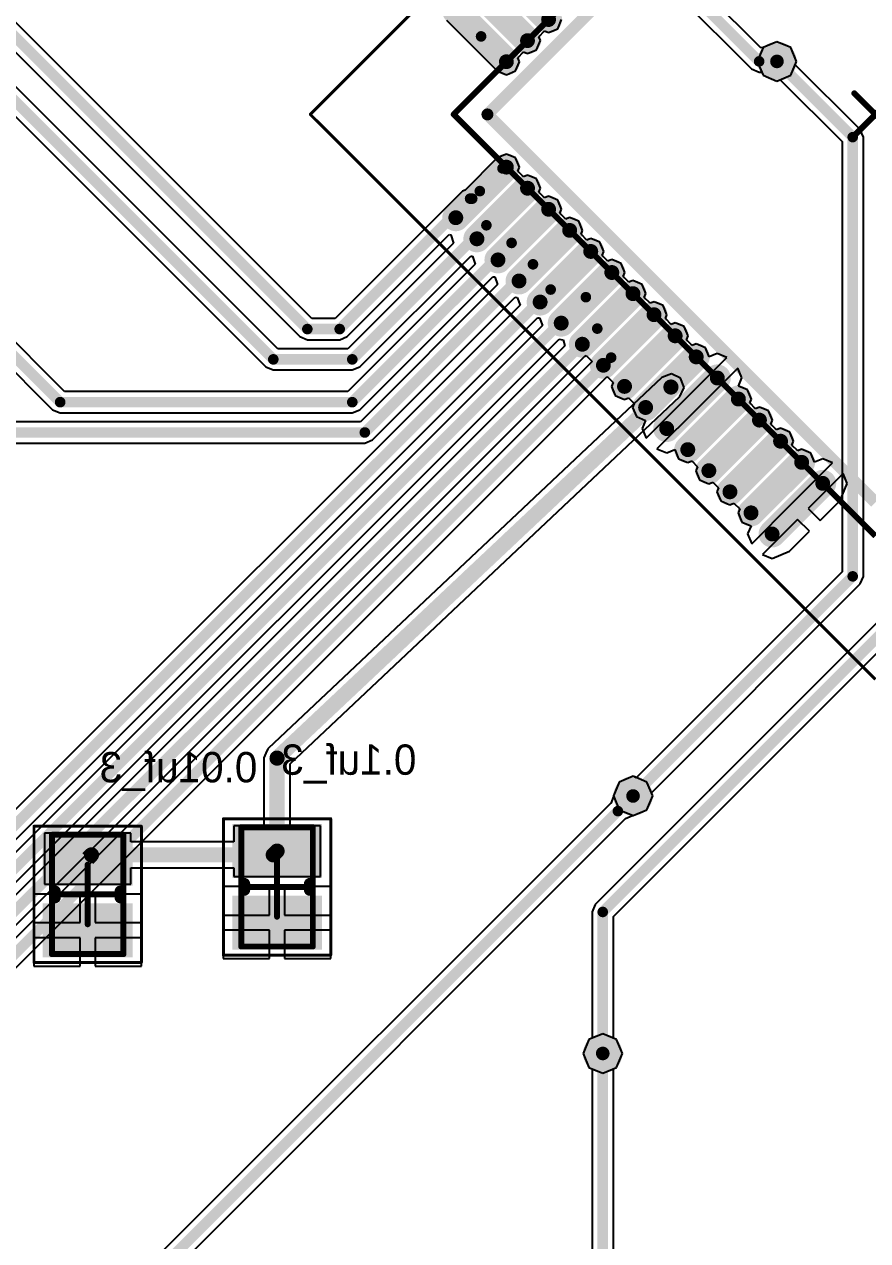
# Model space of a CAD drawing. Header units: millimetres. Extents: x 67 to 176, y 11 to 117.
# Drawn here: x 110.83 to 124.96, y 47.15 to 67.55 of the extents above; entities that cross this region are included whole.
import ezdxf

# ---------------------------------------------------------------- set-up
doc = ezdxf.new("R2010")
doc.units = ezdxf.units.MM
for name, color, linetype in [('BottomLayer', 5, 'Continuous'), ('BottomOverlay', 54, 'Continuous'), ('BottomPaste', 16, 'Continuous'), ('BottomSolder', 6, 'Continuous'), ('Mechanical13', 56, 'Continuous'), ('Mechanical15', 56, 'Continuous'), ('MultiLayer', 9, 'Continuous'), ('TopLayer', 1, 'Continuous'), ('TopOverlay', 2, 'Continuous'), ('TopPaste', 8, 'Continuous'), ('TopSolder', 216, 'Continuous'), ('ViaHoleLayer', 16, 'Continuous')]:
    doc.layers.add(name, color=color, linetype=linetype)

# ---------------------------------------------------------------- blocks, each defined once
blk = doc.blocks.new('C___2P__SM127P600_8N_B_5')
at = {"layer": 'BottomLayer'}
for points in [[(-0.95, 0.65), (-0.95, -0.65), (-0.25, 0.65), (-0.25, -0.65)], [(0.25, 0.65), (0.25, -0.65), (0.95, 0.65), (0.95, -0.65)]]:
    blk.add_solid(points, dxfattribs=at)
at = {"layer": 'BottomOverlay', "const_width": 0.2}
for points in [[(-0.05, 0.55), (0.05, 0.55)], [(-0.05, -0.55), (0.05, -0.55)]]:
    blk.add_lwpolyline(points, dxfattribs=at)
at = {"layer": 'BottomOverlay', "const_width": 0.1}
for points in [[(-0.1, 0.55, 1), (0, 0.55, 1)], [(0, 0.55, 1), (0.1, 0.55, 1)], [(-0.1, -0.55, 1), (0, -0.55, 1)], [(0, -0.55, 1), (0.1, -0.55, 1)]]:
    blk.add_lwpolyline(points, format="xyb", close=True, dxfattribs=at)
at = {"layer": 'BottomPaste'}
for points in [[(-0.95, 0.65), (-0.95, -0.65), (-0.25, 0.65), (-0.25, -0.65)], [(0.25, 0.65), (0.25, -0.65), (0.95, 0.65), (0.95, -0.65)]]:
    blk.add_solid(points, dxfattribs=at)
at = {"layer": 'BottomSolder'}
for points in [[(-1.052, 0.752), (-1.052, -0.752), (-0.148, 0.752), (-0.148, -0.752)], [(0.148, 0.752), (0.148, -0.752), (1.052, 0.752), (1.052, -0.752)]]:
    blk.add_solid(points, dxfattribs=at)
at = {"layer": 'Mechanical13', "const_width": 0.1}
for points in [[(-1, 0.6), (1, 0.6)], [(-1, 0.6), (-1, -0.6)], [(1, 0.6), (1, -0.6)], [(-1, -0.6), (1, -0.6)]]:
    blk.add_lwpolyline(points, dxfattribs=at)
at = {"layer": 'Mechanical13', "const_width": 0.05}
for points in [[(-1.025, 0.6, 1), (-0.975, 0.6, 1)], [(-1.025, 0.6, 1), (-0.975, 0.6, 1)], [(0.975, 0.6, 1), (1.025, 0.6, 1)], [(0.975, 0.6, 1), (1.025, 0.6, 1)], [(-1.025, -0.6, 1), (-0.975, -0.6, 1)], [(-1.025, -0.6, 1), (-0.975, -0.6, 1)], [(0.975, -0.6, 1), (1.025, -0.6, 1)], [(0.975, -0.6, 1), (1.025, -0.6, 1)]]:
    blk.add_lwpolyline(points, format="xyb", close=True, dxfattribs=at)
at = {"layer": 'Mechanical15'}
for points, const_width in [([(-1.143, 0.9), (1.143, 0.9)], 0.05), ([(-1.143, 0.9), (-1.143, -0.9)], 0.05), ([(1.143, 0.9), (1.143, -0.9)], 0.05), ([(0, 0.5), (0, -0.5)], 0.1), ([(-0.5, 0), (0.5, 0)], 0.1), ([(-1.143, -0.9), (1.143, -0.9)], 0.05)]:
    blk.add_lwpolyline(points, dxfattribs=dict(at, const_width=const_width))
for points, const_width in [([(-1.155, 0.9, 1), (-1.131, 0.9, 1)], 0.025), ([(-1.155, 0.9, 1), (-1.131, 0.9, 1)], 0.025), ([(1.131, 0.9, 1), (1.155, 0.9, 1)], 0.025), ([(1.131, 0.9, 1), (1.155, 0.9, 1)], 0.025), ([(-0.025, 0.5, 1), (0.025, 0.5, 1)], 0.05), ([(-0.525, 0, 1), (-0.475, 0, 1)], 0.05), ([(0.475, 0, 1), (0.525, 0, 1)], 0.05), ([(-0.025, -0.5, 1), (0.025, -0.5, 1)], 0.05), ([(-1.155, -0.9, 1), (-1.131, -0.9, 1)], 0.025), ([(-1.155, -0.9, 1), (-1.131, -0.9, 1)], 0.025), ([(1.131, -0.9, 1), (1.155, -0.9, 1)], 0.025), ([(1.131, -0.9, 1), (1.155, -0.9, 1)], 0.025)]:
    blk.add_lwpolyline(points, format="xyb", close=True, dxfattribs=dict(at, const_width=const_width))
blk = doc.blocks.new('C___2P__SM127P600_8N_B_6')
at = {"layer": 'BottomLayer'}
for points in [[(-0.95, 0.65), (-0.95, -0.65), (-0.25, 0.65), (-0.25, -0.65)], [(0.25, 0.65), (0.25, -0.65), (0.95, 0.65), (0.95, -0.65)]]:
    blk.add_solid(points, dxfattribs=at)
at = {"layer": 'BottomOverlay', "const_width": 0.2}
for points in [[(-0.05, 0.55), (0.05, 0.55)], [(-0.05, -0.55), (0.05, -0.55)]]:
    blk.add_lwpolyline(points, dxfattribs=at)
at = {"layer": 'BottomOverlay', "const_width": 0.1}
for points in [[(-0.1, 0.55, 1), (0, 0.55, 1)], [(0, 0.55, 1), (0.1, 0.55, 1)], [(-0.1, -0.55, 1), (0, -0.55, 1)], [(0, -0.55, 1), (0.1, -0.55, 1)]]:
    blk.add_lwpolyline(points, format="xyb", close=True, dxfattribs=at)
at = {"layer": 'BottomPaste'}
for points in [[(-0.95, 0.65), (-0.95, -0.65), (-0.25, 0.65), (-0.25, -0.65)], [(0.25, 0.65), (0.25, -0.65), (0.95, 0.65), (0.95, -0.65)]]:
    blk.add_solid(points, dxfattribs=at)
at = {"layer": 'BottomSolder'}
for points in [[(-1.052, 0.752), (-1.052, -0.752), (-0.148, 0.752), (-0.148, -0.752)], [(0.148, 0.752), (0.148, -0.752), (1.052, 0.752), (1.052, -0.752)]]:
    blk.add_solid(points, dxfattribs=at)
at = {"layer": 'Mechanical13', "const_width": 0.1}
for points in [[(-1, 0.6), (1, 0.6)], [(-1, 0.6), (-1, -0.6)], [(1, 0.6), (1, -0.6)], [(-1, -0.6), (1, -0.6)]]:
    blk.add_lwpolyline(points, dxfattribs=at)
at = {"layer": 'Mechanical13', "const_width": 0.05}
for points in [[(-1.025, 0.6, 1), (-0.975, 0.6, 1)], [(-1.025, 0.6, 1), (-0.975, 0.6, 1)], [(0.975, 0.6, 1), (1.025, 0.6, 1)], [(0.975, 0.6, 1), (1.025, 0.6, 1)], [(-1.025, -0.6, 1), (-0.975, -0.6, 1)], [(-1.025, -0.6, 1), (-0.975, -0.6, 1)], [(0.975, -0.6, 1), (1.025, -0.6, 1)], [(0.975, -0.6, 1), (1.025, -0.6, 1)]]:
    blk.add_lwpolyline(points, format="xyb", close=True, dxfattribs=at)
at = {"layer": 'Mechanical15'}
for points, const_width in [([(-1.143, 0.9), (1.143, 0.9)], 0.05), ([(-1.143, 0.9), (-1.143, -0.9)], 0.05), ([(1.143, 0.9), (1.143, -0.9)], 0.05), ([(0, 0.5), (0, -0.5)], 0.1), ([(-0.5, 0), (0.5, 0)], 0.1), ([(-1.143, -0.9), (1.143, -0.9)], 0.05)]:
    blk.add_lwpolyline(points, dxfattribs=dict(at, const_width=const_width))
for points, const_width in [([(-1.155, 0.9, 1), (-1.131, 0.9, 1)], 0.025), ([(-1.155, 0.9, 1), (-1.131, 0.9, 1)], 0.025), ([(1.131, 0.9, 1), (1.155, 0.9, 1)], 0.025), ([(1.131, 0.9, 1), (1.155, 0.9, 1)], 0.025), ([(-0.025, 0.5, 1), (0.025, 0.5, 1)], 0.05), ([(-0.525, 0, 1), (-0.475, 0, 1)], 0.05), ([(0.475, 0, 1), (0.525, 0, 1)], 0.05), ([(-0.025, -0.5, 1), (0.025, -0.5, 1)], 0.05), ([(-1.155, -0.9, 1), (-1.131, -0.9, 1)], 0.025), ([(-1.155, -0.9, 1), (-1.131, -0.9, 1)], 0.025), ([(1.131, -0.9, 1), (1.155, -0.9, 1)], 0.025), ([(1.131, -0.9, 1), (1.155, -0.9, 1)], 0.025)]:
    blk.add_lwpolyline(points, format="xyb", close=True, dxfattribs=dict(at, const_width=const_width))
blk = doc.blocks.new('TM4CF_____89')
at = {"layer": 'Mechanical13', "const_width": 0.1}
for points in [[(-5, -5), (-5, 5)], [(-5, -5), (5, -5)]]:
    blk.add_lwpolyline(points, dxfattribs=at)
at = {"layer": 'Mechanical13', "const_width": 0.05}
blk.add_lwpolyline([(-5.025, -5, 1), (-4.975, -5, 1)], format="xyb", close=True, dxfattribs=at)
blk.add_lwpolyline([(-5.025, -5, 1), (-4.975, -5, 1)], format="xyb", close=True, dxfattribs=at)
at = {"layer": 'Mechanical15'}
for points, const_width in [([(-6.7, -6.7), (-6.7, 6.7)], 0.05), ([(0, -0.5), (0, 0.5)], 0.1), ([(-0.5, 0), (0.5, 0)], 0.1), ([(-6.7, -6.7), (6.7, -6.7)], 0.05)]:
    blk.add_lwpolyline(points, dxfattribs=dict(at, const_width=const_width))
for points, const_width in [([(-0.525, 0, 1), (-0.475, 0, 1)], 0.05), ([(-0.025, -0.5, 1), (0.025, -0.5, 1)], 0.05), ([(-6.712, -6.7, 1), (-6.687, -6.7, 1)], 0.025), ([(-6.712, -6.7, 1), (-6.687, -6.7, 1)], 0.025)]:
    blk.add_lwpolyline(points, format="xyb", close=True, dxfattribs=dict(at, const_width=const_width))
at = {"layer": 'TopLayer', "const_width": 0.25}
for points in [[(-6.2, -2.75), (-5, -2.75)], [(-6.2, -3.25), (-5, -3.25)], [(-6.2, -3.75), (-5, -3.75)], [(-3.75, -5), (-3.75, -6.2)], [(-3.25, -5), (-3.25, -6.2)], [(-2.75, -5), (-2.75, -6.2)], [(-2.25, -5), (-2.25, -6.2)], [(-1.75, -5), (-1.75, -6.2)], [(-1.25, -5), (-1.25, -6.2)], [(-0.75, -5), (-0.75, -6.2)], [(-0.25, -5), (-0.25, -6.2)], [(0.25, -5), (0.25, -6.2)], [(0.75, -5), (0.75, -6.2)], [(1.25, -5), (1.25, -6.2)], [(1.75, -5), (1.75, -6.2)], [(2.25, -5), (2.25, -6.2)], [(2.75, -5), (2.75, -6.2)], [(3.25, -5), (3.25, -6.2)], [(3.75, -5), (3.75, -6.2)]]:
    blk.add_lwpolyline(points, dxfattribs=at)
at = {"layer": 'TopLayer', "const_width": 0.125}
for points in [[(-5.062, -2.75, 1), (-4.938, -2.75, 1)], [(-5.062, -3.25, 1), (-4.938, -3.25, 1)], [(-5.062, -3.75, 1), (-4.938, -3.75, 1)], [(-3.812, -5, 1), (-3.688, -5, 1)], [(-3.312, -5, 1), (-3.187, -5, 1)], [(-2.812, -5, 1), (-2.688, -5, 1)], [(-2.312, -5, 1), (-2.188, -5, 1)], [(-1.813, -5, 1), (-1.688, -5, 1)], [(-1.313, -5, 1), (-1.188, -5, 1)], [(-0.812, -5, 1), (-0.687, -5, 1)], [(-0.312, -5, 1), (-0.188, -5, 1)], [(0.188, -5, 1), (0.313, -5, 1)], [(0.688, -5, 1), (0.813, -5, 1)], [(1.188, -5, 1), (1.313, -5, 1)], [(1.688, -5, 1), (1.813, -5, 1)], [(2.188, -5, 1), (2.312, -5, 1)], [(2.688, -5, 1), (2.813, -5, 1)], [(3.188, -5, 1), (3.313, -5, 1)], [(3.688, -5, 1), (3.812, -5, 1)], [(-3.812, -6.2, 1), (-3.688, -6.2, 1)], [(-3.312, -6.2, 1), (-3.187, -6.2, 1)], [(-2.812, -6.2, 1), (-2.688, -6.2, 1)], [(-2.312, -6.2, 1), (-2.188, -6.2, 1)], [(-1.813, -6.2, 1), (-1.688, -6.2, 1)], [(-1.313, -6.2, 1), (-1.188, -6.2, 1)], [(-0.812, -6.2, 1), (-0.687, -6.2, 1)], [(-0.312, -6.2, 1), (-0.188, -6.2, 1)], [(0.188, -6.2, 1), (0.313, -6.2, 1)], [(0.688, -6.2, 1), (0.813, -6.2, 1)], [(1.188, -6.2, 1), (1.313, -6.2, 1)], [(1.688, -6.2, 1), (1.813, -6.2, 1)], [(2.188, -6.2, 1), (2.312, -6.2, 1)], [(2.688, -6.2, 1), (2.813, -6.2, 1)], [(3.188, -6.2, 1), (3.313, -6.2, 1)], [(3.688, -6.2, 1), (3.812, -6.2, 1)]]:
    blk.add_lwpolyline(points, format="xyb", close=True, dxfattribs=at)
at = {"layer": 'TopOverlay', "const_width": 0.2}
for points in [[(-4.6, -4.6), (-4.6, 4.6)], [(-4.6, -4.6), (4.6, -4.6)]]:
    blk.add_lwpolyline(points, dxfattribs=at)
at = {"layer": 'TopOverlay', "const_width": 0.1}
blk.add_lwpolyline([(-4.65, -4.6, 1), (-4.55, -4.6, 1)], format="xyb", close=True, dxfattribs=at)
blk.add_lwpolyline([(-4.65, -4.6, 1), (-4.55, -4.6, 1)], format="xyb", close=True, dxfattribs=at)
at = {"layer": 'TopPaste', "const_width": 0.25}
for points in [[(-6.2, -2.75), (-5, -2.75)], [(-6.2, -3.25), (-5, -3.25)], [(-6.2, -3.75), (-5, -3.75)], [(-3.75, -5), (-3.75, -6.2)], [(-3.25, -5), (-3.25, -6.2)], [(-2.75, -5), (-2.75, -6.2)], [(-2.25, -5), (-2.25, -6.2)], [(-1.75, -5), (-1.75, -6.2)], [(-1.25, -5), (-1.25, -6.2)], [(-0.75, -5), (-0.75, -6.2)], [(-0.25, -5), (-0.25, -6.2)], [(0.25, -5), (0.25, -6.2)], [(0.75, -5), (0.75, -6.2)], [(1.25, -5), (1.25, -6.2)], [(1.75, -5), (1.75, -6.2)], [(2.25, -5), (2.25, -6.2)], [(2.75, -5), (2.75, -6.2)], [(3.25, -5), (3.25, -6.2)], [(3.75, -5), (3.75, -6.2)]]:
    blk.add_lwpolyline(points, dxfattribs=at)
at = {"layer": 'TopPaste', "const_width": 0.125}
for points in [[(-5.062, -2.75, 1), (-4.938, -2.75, 1)], [(-5.062, -3.25, 1), (-4.938, -3.25, 1)], [(-5.062, -3.75, 1), (-4.938, -3.75, 1)], [(-3.812, -5, 1), (-3.688, -5, 1)], [(-3.312, -5, 1), (-3.187, -5, 1)], [(-2.812, -5, 1), (-2.688, -5, 1)], [(-2.312, -5, 1), (-2.188, -5, 1)], [(-1.813, -5, 1), (-1.688, -5, 1)], [(-1.313, -5, 1), (-1.188, -5, 1)], [(-0.812, -5, 1), (-0.687, -5, 1)], [(-0.312, -5, 1), (-0.188, -5, 1)], [(0.188, -5, 1), (0.313, -5, 1)], [(0.688, -5, 1), (0.813, -5, 1)], [(1.188, -5, 1), (1.313, -5, 1)], [(1.688, -5, 1), (1.813, -5, 1)], [(2.188, -5, 1), (2.312, -5, 1)], [(2.688, -5, 1), (2.813, -5, 1)], [(3.188, -5, 1), (3.313, -5, 1)], [(3.688, -5, 1), (3.812, -5, 1)], [(-3.812, -6.2, 1), (-3.688, -6.2, 1)], [(-3.312, -6.2, 1), (-3.187, -6.2, 1)], [(-2.812, -6.2, 1), (-2.688, -6.2, 1)], [(-2.312, -6.2, 1), (-2.188, -6.2, 1)], [(-1.813, -6.2, 1), (-1.688, -6.2, 1)], [(-1.313, -6.2, 1), (-1.188, -6.2, 1)], [(-0.812, -6.2, 1), (-0.687, -6.2, 1)], [(-0.312, -6.2, 1), (-0.188, -6.2, 1)], [(0.188, -6.2, 1), (0.313, -6.2, 1)], [(0.688, -6.2, 1), (0.813, -6.2, 1)], [(1.188, -6.2, 1), (1.313, -6.2, 1)], [(1.688, -6.2, 1), (1.813, -6.2, 1)], [(2.188, -6.2, 1), (2.312, -6.2, 1)], [(2.688, -6.2, 1), (2.813, -6.2, 1)], [(3.188, -6.2, 1), (3.313, -6.2, 1)], [(3.688, -6.2, 1), (3.812, -6.2, 1)]]:
    blk.add_lwpolyline(points, format="xyb", close=True, dxfattribs=at)
at = {"layer": 'TopSolder', "const_width": 0.453}
for points in [[(-6.2, -2.75), (-5, -2.75)], [(-6.2, -3.25), (-5, -3.25)], [(-6.2, -3.75), (-5, -3.75)], [(-3.75, -5), (-3.75, -6.2)], [(-3.25, -5), (-3.25, -6.2)], [(-2.75, -5), (-2.75, -6.2)], [(-2.25, -5), (-2.25, -6.2)], [(-1.75, -5), (-1.75, -6.2)], [(-1.25, -5), (-1.25, -6.2)], [(-0.75, -5), (-0.75, -6.2)], [(-0.25, -5), (-0.25, -6.2)], [(0.25, -5), (0.25, -6.2)], [(0.75, -5), (0.75, -6.2)], [(1.25, -5), (1.25, -6.2)], [(1.75, -5), (1.75, -6.2)], [(2.25, -5), (2.25, -6.2)], [(2.75, -5), (2.75, -6.2)], [(3.25, -5), (3.25, -6.2)], [(3.75, -5), (3.75, -6.2)]]:
    blk.add_lwpolyline(points, dxfattribs=at)
at = {"layer": 'TopSolder', "const_width": 0.227}
for points in [[(-5.113, -2.75, 1), (-4.887, -2.75, 1)], [(-5.113, -3.25, 1), (-4.887, -3.25, 1)], [(-6.313, -3.75, 1), (-6.087, -3.75, 1)], [(-5.113, -3.75, 1), (-4.887, -3.75, 1)], [(-3.863, -5, 1), (-3.637, -5, 1)], [(-3.363, -5, 1), (-3.137, -5, 1)], [(-2.863, -5, 1), (-2.637, -5, 1)], [(-2.363, -5, 1), (-2.137, -5, 1)], [(-1.863, -5, 1), (-1.637, -5, 1)], [(-1.363, -5, 1), (-1.137, -5, 1)], [(-0.863, -5, 1), (-0.637, -5, 1)], [(-0.363, -5, 1), (-0.137, -5, 1)], [(0.137, -5, 1), (0.363, -5, 1)], [(0.637, -5, 1), (0.863, -5, 1)], [(1.137, -5, 1), (1.363, -5, 1)], [(1.637, -5, 1), (1.863, -5, 1)], [(2.137, -5, 1), (2.363, -5, 1)], [(2.637, -5, 1), (2.863, -5, 1)], [(3.137, -5, 1), (3.363, -5, 1)], [(3.637, -5, 1), (3.863, -5, 1)], [(-3.863, -6.2, 1), (-3.637, -6.2, 1)], [(-3.363, -6.2, 1), (-3.137, -6.2, 1)], [(-2.863, -6.2, 1), (-2.637, -6.2, 1)], [(-2.363, -6.2, 1), (-2.137, -6.2, 1)], [(-1.863, -6.2, 1), (-1.637, -6.2, 1)], [(-1.363, -6.2, 1), (-1.137, -6.2, 1)], [(-0.863, -6.2, 1), (-0.637, -6.2, 1)], [(-0.363, -6.2, 1), (-0.137, -6.2, 1)], [(0.137, -6.2, 1), (0.363, -6.2, 1)], [(0.637, -6.2, 1), (0.863, -6.2, 1)], [(1.137, -6.2, 1), (1.363, -6.2, 1)], [(1.637, -6.2, 1), (1.863, -6.2, 1)], [(2.137, -6.2, 1), (2.363, -6.2, 1)], [(2.637, -6.2, 1), (2.863, -6.2, 1)], [(3.137, -6.2, 1), (3.363, -6.2, 1)], [(3.637, -6.2, 1), (3.863, -6.2, 1)]]:
    blk.add_lwpolyline(points, format="xyb", close=True, dxfattribs=at)

msp = doc.modelspace()

# ---------------------------------------------------------------- linework, layer by layer
at = {"layer": 'BottomLayer'}
for p, q in [((123.211, 67.162), (123.114, 66.929)), ((123.444, 67.259), (123.211, 67.162)), ((123.677, 67.162), (123.444, 67.259)), ((123.774, 66.929), (123.677, 67.162)), ((123.114, 66.929), (123.211, 66.696)), ((123.751, 66.874), (123.774, 66.929)), ((124.84, 65.785), (123.751, 66.874)), ((123.211, 66.696), (123.444, 66.599)), ((123.444, 66.599), (123.499, 66.622)), ((123.499, 66.622), (124.535, 65.585)), ((124.867, 65.722), (124.84, 65.785)), ((124.893, 65.659), (124.867, 65.722)), ((124.535, 65.585), (124.535, 58.367)), ((124.893, 58.293), (124.893, 65.659)), ((121.515, 61.628), (114.911, 55.405)), ((121.673, 61.688), (121.515, 61.628)), ((121.826, 61.619), (121.673, 61.688)), ((121.886, 61.461), (121.826, 61.619)), ((121.817, 61.308), (121.886, 61.461)), ((115.282, 55.15), (121.817, 61.308)), ((124.535, 58.367), (121.086, 54.917)), ((121.338, 54.665), (124.84, 58.167)), ((124.84, 58.167), (124.893, 58.293)), ((125.17, 57.565), (120.397, 52.792)), ((120.702, 52.591), (125.475, 57.365)), ((114.875, 55.326), (114.842, 55.252)), ((114.906, 55.401), (114.875, 55.326)), ((114.91, 55.402), (114.906, 55.401)), ((114.911, 55.405), (114.91, 55.402)), ((114.842, 55.252), (114.843, 55.248)), ((114.843, 55.248), (114.842, 55.245)), ((114.842, 55.245), (114.842, 54.112)), ((115.282, 54.112), (115.282, 55.15)), ((121.031, 54.94), (120.798, 54.843)), ((121.086, 54.917), (121.031, 54.94)), ((120.798, 54.843), (120.701, 54.61)), ((120.701, 54.61), (120.798, 54.377)), ((121.264, 54.377), (121.361, 54.61)), ((121.361, 54.61), (121.338, 54.665)), ((120.798, 54.377), (121.031, 54.28)), ((121.031, 54.28), (121.264, 54.377)), ((114.842, 54.112), (114.336, 54.112)), ((114.336, 54.112), (114.336, 53.842)), ((115.788, 54.112), (115.282, 54.112)), ((115.788, 53.26), (115.788, 54.112)), ((112.613, 53.985), (111.161, 53.985)), ((111.161, 53.985), (111.161, 53.133)), ((112.613, 53.842), (112.613, 53.985)), ((114.336, 53.842), (112.613, 53.842)), ((112.613, 53.133), (112.613, 53.403)), ((112.613, 53.403), (114.336, 53.403)), ((114.336, 53.403), (114.336, 53.26)), ((114.336, 53.26), (115.788, 53.26)), ((111.161, 53.133), (112.613, 53.133)), ((114.935, 53.09), (114.158, 53.09)), ((114.158, 53.09), (114.158, 52.613)), ((114.935, 52.613), (114.935, 53.09)), ((115.966, 53.09), (115.189, 53.09)), ((115.189, 53.09), (115.189, 52.613)), ((115.966, 52.613), (115.966, 53.09)), ((111.76, 52.963), (110.983, 52.963)), ((110.983, 52.963), (110.983, 52.486)), ((111.76, 52.486), (111.76, 52.963)), ((112.791, 52.963), (112.014, 52.963)), ((112.014, 52.963), (112.014, 52.486)), ((112.791, 52.486), (112.791, 52.963)), ((120.397, 52.792), (120.344, 52.665)), ((120.344, 52.665), (120.344, 50.548)), ((110.983, 52.486), (111.76, 52.486)), ((112.014, 52.486), (112.791, 52.486)), ((114.158, 52.613), (114.935, 52.613)), ((115.189, 52.613), (115.966, 52.613)), ((120.702, 50.548), (120.702, 52.591)), ((111.76, 52.232), (110.983, 52.232)), ((110.983, 52.232), (110.983, 51.755)), ((111.76, 51.755), (111.76, 52.232)), ((112.791, 52.232), (112.014, 52.232)), ((112.014, 52.232), (112.014, 51.755)), ((112.791, 51.755), (112.791, 52.232)), ((114.935, 52.359), (114.158, 52.359)), ((114.158, 52.359), (114.158, 51.882)), ((114.935, 51.882), (114.935, 52.359)), ((115.966, 52.359), (115.189, 52.359)), ((115.189, 52.359), (115.189, 51.882)), ((115.966, 51.882), (115.966, 52.359)), ((114.158, 51.882), (114.935, 51.882)), ((115.189, 51.882), (115.966, 51.882)), ((110.983, 51.755), (111.76, 51.755)), ((112.014, 51.755), (112.791, 51.755)), ((120.29, 50.525), (120.193, 50.292)), ((120.344, 50.548), (120.29, 50.525)), ((120.756, 50.525), (120.702, 50.548)), ((120.853, 50.292), (120.756, 50.525)), ((120.193, 50.292), (120.29, 50.059)), ((120.756, 50.059), (120.853, 50.292)), ((120.29, 50.059), (120.523, 49.962)), ((120.523, 49.962), (120.756, 50.059))]:
    msp.add_line(p, q, dxfattribs=at)
for points, const_width in [([(123.33, 66.929, 1), (123.558, 66.929, 1)], 0.229), ([(123.4, 66.929, 1), (123.488, 66.929, 1)], 0.0889), ([(124.67, 65.659, 1), (124.758, 65.659, 1)], 0.0889), ([(124.67, 65.659, 1), (124.758, 65.659, 1)], 0.0889), ([(121.603, 61.468, 1), (121.73, 61.468, 1)], 0.127), ([(124.67, 58.293, 1), (124.758, 58.293, 1)], 0.0889), ([(124.67, 58.293, 1), (124.758, 58.293, 1)], 0.0889), ([(114.999, 55.245, 1), (115.126, 55.245, 1)], 0.127), ([(114.999, 55.245, 1), (115.126, 55.245, 1)], 0.127), ([(120.917, 54.61, 1), (121.145, 54.61, 1)], 0.229), ([(120.987, 54.61, 1), (121.075, 54.61, 1)], 0.0889), ([(111.823, 53.559, 1), (111.951, 53.559, 1)], 0.127), ([(111.887, 53.623, 1), (112.014, 53.623, 1)], 0.127), ([(111.887, 53.623, 1), (112.014, 53.623, 1)], 0.127), ([(114.935, 53.623, 1), (115.062, 53.623, 1)], 0.127), ([(114.935, 53.623, 1), (115.062, 53.623, 1)], 0.127), ([(114.999, 53.686, 1), (115.126, 53.686, 1)], 0.127), ([(114.999, 53.686, 1), (115.126, 53.686, 1)], 0.127), ([(120.479, 52.665, 1), (120.567, 52.665, 1)], 0.0889), ([(120.479, 52.665, 1), (120.567, 52.665, 1)], 0.0889), ([(120.409, 50.292, 1), (120.637, 50.292, 1)], 0.229), ([(120.479, 50.292, 1), (120.567, 50.292, 1)], 0.0889)]:
    msp.add_lwpolyline(points, format="xyb", close=True, dxfattribs=dict(at, const_width=const_width))
for points, const_width in [([(123.444, 66.929), (124.714, 65.659)], 0.178), ([(124.714, 58.293), (124.714, 65.659)], 0.178), ([(115.062, 55.245), (121.666, 61.468)], 0.254), ([(121.031, 54.61), (124.714, 58.293)], 0.178), ([(120.523, 52.665), (125.349, 57.491)], 0.178), ([(115.062, 53.686), (115.062, 55.245)], 0.254), ([(111.887, 53.559), (111.951, 53.623)], 0.254), ([(111.951, 53.623), (114.999, 53.623)], 0.254), ([(114.999, 53.623), (115.062, 53.686)], 0.254), ([(120.523, 50.292), (120.523, 52.665)], 0.178)]:
    msp.add_lwpolyline(points, dxfattribs=dict(at, const_width=const_width))
at = {"layer": 'BottomSolder', "const_width": 0.33}
for points in [[(123.279, 66.929, 1), (123.609, 66.929, 1)], [(120.866, 54.61, 1), (121.196, 54.61, 1)], [(120.358, 50.292, 1), (120.688, 50.292, 1)]]:
    msp.add_lwpolyline(points, format="xyb", close=True, dxfattribs=at)
at = {"layer": 'MultiLayer', "const_width": 0.229}
for points in [[(123.33, 66.929, 1), (123.558, 66.929, 1)], [(120.917, 54.61, 1), (121.145, 54.61, 1)], [(120.409, 50.292, 1), (120.637, 50.292, 1)]]:
    msp.add_lwpolyline(points, format="xyb", close=True, dxfattribs=at)
at = {"layer": 'TopLayer'}
for p, q in [((115.073, 62.111), (100.096, 77.088)), ((99.896, 76.783), (114.873, 61.806)), ((115.644, 62.619), (107.789, 70.474)), ((107.484, 70.273), (115.444, 62.314)), ((111.5, 61.393), (103.424, 69.468)), ((103.224, 69.163), (111.299, 61.088)), ((123.172, 67.155), (121.307, 69.02)), ((121.054, 68.767), (123.019, 66.803)), ((117.905, 67.618), (118.754, 66.77)), ((119.769, 67.477), (119.833, 67.631)), ((119.452, 67.343), (119.549, 67.44)), ((119.479, 67.277), (119.452, 67.343)), ((119.549, 67.44), (119.615, 67.413)), ((119.615, 67.413), (119.769, 67.477)), ((119.261, 67.06), (119.415, 67.123)), ((119.415, 67.123), (119.479, 67.277)), ((123.211, 67.162), (123.172, 67.155)), ((123.444, 67.259), (123.211, 67.162)), ((123.677, 67.162), (123.444, 67.259)), ((123.774, 66.929), (123.677, 67.162)), ((119.062, 66.77), (119.126, 66.924)), ((119.098, 66.99), (119.196, 67.087)), ((119.126, 66.924), (119.098, 66.99)), ((119.196, 67.087), (119.261, 67.06)), ((123.677, 66.696), (123.774, 66.929)), ((118.754, 66.77), (118.908, 66.706)), ((118.908, 66.706), (119.062, 66.77)), ((123.019, 66.803), (123.145, 66.75)), ((123.145, 66.75), (123.188, 66.75)), ((123.188, 66.75), (123.211, 66.696)), ((123.211, 66.696), (123.444, 66.599)), ((123.444, 66.599), (123.677, 66.696)), ((118.754, 65.31), (118.214, 64.77)), ((118.908, 65.374), (118.754, 65.31)), ((119.062, 65.31), (118.908, 65.374)), ((119.126, 65.156), (119.062, 65.31)), ((119.098, 65.09), (119.126, 65.156)), ((119.196, 64.993), (119.098, 65.09)), ((119.261, 65.02), (119.196, 64.993)), ((119.415, 64.957), (119.261, 65.02)), ((119.479, 64.803), (119.415, 64.957)), ((118.173, 64.753), (116.039, 62.619)), ((118.214, 64.77), (118.173, 64.753)), ((119.452, 64.737), (119.479, 64.803)), ((119.549, 64.64), (119.452, 64.737)), ((119.615, 64.667), (119.549, 64.64)), ((119.769, 64.603), (119.615, 64.667)), ((119.833, 64.449), (119.769, 64.603)), ((119.805, 64.383), (119.833, 64.449)), ((119.903, 64.286), (119.805, 64.383)), ((119.968, 64.313), (119.903, 64.286)), ((120.122, 64.249), (119.968, 64.313)), ((120.186, 64.095), (120.122, 64.249)), ((120.159, 64.03), (120.186, 64.095)), ((116.239, 62.314), (117.95, 64.024)), ((118.021, 63.883), (116.249, 62.111)), ((117.95, 64.024), (117.978, 64.019)), ((117.978, 64.019), (118.021, 63.883)), ((120.256, 63.932), (120.159, 64.03)), ((120.322, 63.96), (120.256, 63.932)), ((120.476, 63.896), (120.322, 63.96)), ((120.54, 63.742), (120.476, 63.896)), ((116.45, 61.806), (118.309, 63.665)), ((118.309, 63.665), (118.339, 63.662)), ((118.339, 63.662), (118.386, 63.53)), ((120.513, 63.676), (120.54, 63.742)), ((120.61, 63.579), (120.513, 63.676)), ((118.386, 63.53), (116.249, 61.393)), ((120.676, 63.606), (120.61, 63.579)), ((120.83, 63.542), (120.676, 63.606)), ((120.893, 63.388), (120.83, 63.542)), ((116.45, 61.088), (118.682, 63.319)), ((118.682, 63.319), (118.712, 63.317)), ((118.712, 63.317), (118.76, 63.185)), ((120.866, 63.322), (120.893, 63.388)), ((120.963, 63.225), (120.866, 63.322)), ((121.029, 63.253), (120.963, 63.225)), ((121.183, 63.189), (121.029, 63.253)), ((118.76, 63.185), (116.46, 60.885)), ((121.247, 63.035), (121.183, 63.189)), ((121.22, 62.969), (121.247, 63.035)), ((119.136, 62.843), (109.05, 52.757)), ((116.66, 60.58), (119.054, 62.974)), ((119.054, 62.974), (119.086, 62.972)), ((119.086, 62.972), (119.136, 62.843)), ((121.317, 62.872), (121.22, 62.969)), ((121.383, 62.899), (121.317, 62.872)), ((121.537, 62.835), (121.383, 62.899)), ((121.6, 62.681), (121.537, 62.835)), ((109.251, 52.452), (119.427, 62.628)), ((119.427, 62.628), (119.46, 62.628)), ((119.46, 62.628), (119.512, 62.5)), ((121.573, 62.615), (121.6, 62.681)), ((119.512, 62.5), (104.181, 47.169)), ((116.039, 62.619), (115.644, 62.619)), ((121.67, 62.518), (121.573, 62.615)), ((121.736, 62.545), (121.67, 62.518)), ((121.89, 62.482), (121.736, 62.545)), ((121.954, 62.328), (121.89, 62.482)), ((104.381, 46.864), (119.79, 62.272)), ((115.444, 62.314), (115.57, 62.262)), ((115.57, 62.262), (116.113, 62.262)), ((116.113, 62.262), (116.239, 62.314)), ((119.79, 62.272), (119.858, 62.259)), ((119.858, 62.259), (119.89, 62.16)), ((121.927, 62.262), (121.954, 62.328)), ((122.024, 62.165), (121.927, 62.262)), ((119.89, 62.16), (102.779, 45.049)), ((116.249, 62.111), (115.073, 62.111)), ((122.09, 62.192), (122.024, 62.165)), ((122.244, 62.128), (122.09, 62.192)), ((122.307, 61.975), (122.244, 62.128)), ((122.443, 62.031), (122.307, 61.975)), ((122.606, 61.963), (122.443, 62.031)), ((103.084, 44.848), (120.221, 61.985)), ((120.341, 61.892), (104.664, 46.216)), ((120.221, 61.985), (120.246, 61.996)), ((120.246, 61.996), (120.344, 61.899)), ((120.344, 61.899), (120.341, 61.892)), ((121.929, 61.286), (122.606, 61.963)), ((104.969, 46.015), (120.594, 61.64)), ((114.873, 61.806), (114.999, 61.754)), ((114.999, 61.754), (116.323, 61.754)), ((116.323, 61.754), (116.45, 61.806)), ((120.594, 61.64), (120.6, 61.642)), ((120.6, 61.642), (120.697, 61.545)), ((122.786, 61.784), (122.109, 61.107)), ((122.854, 61.621), (122.786, 61.784)), ((122.797, 61.485), (122.854, 61.621)), ((120.697, 61.545), (120.67, 61.479)), ((120.67, 61.479), (120.734, 61.325)), ((122.951, 61.421), (122.797, 61.485)), ((123.015, 61.267), (122.951, 61.421)), ((116.249, 61.393), (111.5, 61.393)), ((120.734, 61.325), (120.888, 61.261)), ((120.888, 61.261), (120.954, 61.289)), ((120.954, 61.289), (121.051, 61.191)), ((121.252, 60.609), (121.929, 61.286)), ((122.987, 61.201), (123.015, 61.267)), ((123.085, 61.104), (122.987, 61.201)), ((111.299, 61.088), (111.426, 61.035)), ((111.426, 61.035), (116.323, 61.035)), ((116.323, 61.035), (116.45, 61.088)), ((121.051, 61.191), (121.023, 61.126)), ((121.023, 61.126), (121.087, 60.972)), ((122.109, 61.107), (121.432, 60.429)), ((123.15, 61.131), (123.085, 61.104)), ((123.304, 61.067), (123.15, 61.131)), ((123.368, 60.913), (123.304, 61.067)), ((116.46, 60.885), (100.001, 60.885)), ((121.087, 60.972), (121.241, 60.908)), ((121.241, 60.908), (121.185, 60.772)), ((123.341, 60.848), (123.368, 60.913)), ((123.438, 60.75), (123.341, 60.848)), ((121.185, 60.772), (121.252, 60.609)), ((123.504, 60.778), (123.438, 60.75)), ((123.658, 60.714), (123.504, 60.778)), ((123.722, 60.56), (123.658, 60.714)), ((98.885, 60.527), (116.534, 60.527)), ((116.534, 60.527), (116.66, 60.58)), ((121.432, 60.429), (121.595, 60.362)), ((121.595, 60.362), (121.731, 60.418)), ((121.731, 60.418), (121.794, 60.265)), ((123.695, 60.494), (123.722, 60.56)), ((123.792, 60.397), (123.695, 60.494)), ((123.858, 60.424), (123.792, 60.397)), ((124.012, 60.36), (123.858, 60.424)), ((121.794, 60.265), (121.948, 60.201)), ((121.948, 60.201), (122.014, 60.228)), ((122.014, 60.228), (122.111, 60.131)), ((123.697, 59.518), (124.374, 60.195)), ((124.075, 60.207), (124.012, 60.36)), ((124.211, 60.263), (124.075, 60.207)), ((124.374, 60.195), (124.211, 60.263)), ((122.111, 60.131), (122.084, 60.065)), ((122.084, 60.065), (122.148, 59.911)), ((124.554, 60.016), (123.966, 59.429)), ((124.621, 59.853), (124.554, 60.016)), ((122.148, 59.911), (122.302, 59.847)), ((122.302, 59.847), (122.368, 59.874)), ((122.368, 59.874), (122.465, 59.777)), ((122.465, 59.777), (122.438, 59.711)), ((124.501, 59.563), (124.621, 59.853)), ((122.438, 59.711), (122.501, 59.557)), ((124.167, 59.228), (124.501, 59.563)), ((122.501, 59.557), (122.655, 59.494)), ((122.655, 59.494), (122.721, 59.521)), ((122.721, 59.521), (122.819, 59.424)), ((122.819, 59.424), (122.791, 59.358)), ((123.02, 58.841), (123.697, 59.518)), ((123.966, 59.429), (124.167, 59.228)), ((122.791, 59.358), (122.855, 59.204)), ((122.855, 59.204), (123.009, 59.14)), ((123.787, 59.249), (123.2, 58.662)), ((123.987, 59.049), (123.787, 59.249)), ((123.009, 59.14), (122.952, 59.004)), ((122.952, 59.004), (123.02, 58.841)), ((123.653, 58.714), (123.987, 59.049)), ((123.2, 58.662), (123.363, 58.594)), ((123.363, 58.594), (123.653, 58.714)), ((121.031, 54.94), (120.798, 54.843)), ((121.264, 54.843), (121.031, 54.94)), ((120.798, 54.843), (120.701, 54.61)), ((121.361, 54.61), (121.264, 54.843)), ((120.651, 54.482), (112.904, 46.735)), ((120.656, 54.485), (120.651, 54.482)), ((120.704, 54.602), (120.656, 54.485)), ((120.701, 54.61), (120.704, 54.602)), ((121.264, 54.377), (121.361, 54.61)), ((120.906, 54.235), (121.023, 54.283)), ((121.023, 54.283), (121.031, 54.28)), ((121.031, 54.28), (121.264, 54.377)), ((113.209, 46.535), (120.903, 54.23)), ((120.903, 54.23), (120.906, 54.235)), ((120.523, 50.622), (120.29, 50.525)), ((120.756, 50.525), (120.523, 50.622)), ((120.29, 50.525), (120.193, 50.292)), ((120.853, 50.292), (120.756, 50.525)), ((120.193, 50.292), (120.29, 50.059)), ((120.756, 50.059), (120.853, 50.292)), ((120.29, 50.059), (120.344, 50.036)), ((120.344, 50.036), (120.344, 40.184)), ((120.702, 50.036), (120.756, 50.059)), ((120.702, 39.856), (120.702, 50.036))]:
    msp.add_line(p, q, dxfattribs=at)
at = {"layer": 'TopLayer', "const_width": 0.178}
for points in [[(99.97, 76.962), (114.999, 61.932)], [(107.611, 70.4), (115.57, 62.44)], [(115.347, 70.485), (118.484, 67.348)], [(103.298, 69.342), (111.426, 61.214)], [(120.755, 69.32), (123.145, 66.929)], [(123.145, 66.929), (123.444, 66.929)], [(118.462, 64.754), (118.843, 65.135)], [(116.113, 62.44), (118.299, 64.627)], [(118.299, 64.627), (118.335, 64.627)], [(116.323, 61.932), (118.572, 64.181)], [(116.323, 61.214), (118.995, 63.885)], [(116.534, 60.706), (119.354, 63.526)], [(104.255, 46.99), (120.24, 62.975)], [(109.124, 52.578), (119.65, 63.103)], [(102.906, 44.922), (120.432, 62.448)], [(115.57, 62.44), (116.113, 62.44)], [(104.791, 46.089), (120.664, 61.962)], [(114.999, 61.932), (116.323, 61.932)], [(111.426, 61.214), (116.323, 61.214)], [(99.673, 60.706), (116.534, 60.706)], [(113.03, 46.609), (120.777, 54.356)], [(120.523, 39.856), (120.523, 50.292)]]:
    msp.add_lwpolyline(points, dxfattribs=at)
at = {"layer": 'TopLayer'}
for points, const_width in [([(118.439, 67.348, 1), (118.528, 67.348, 1)], 0.0889), ([(123.33, 66.929, 1), (123.558, 66.929, 1)], 0.229), ([(123.101, 66.929, 1), (123.19, 66.929, 1)], 0.0889), ([(123.101, 66.929, 1), (123.19, 66.929, 1)], 0.0889), ([(123.4, 66.929, 1), (123.488, 66.929, 1)], 0.0889), ([(118.798, 65.135, 1), (118.887, 65.135, 1)], 0.0889), ([(118.255, 64.627, 1), (118.344, 64.627, 1)], 0.0889), ([(118.255, 64.627, 1), (118.344, 64.627, 1)], 0.0889), ([(118.29, 64.627, 1), (118.379, 64.627, 1)], 0.0889), ([(118.417, 64.754, 1), (118.506, 64.754, 1)], 0.0889), ([(118.528, 64.181, 1), (118.616, 64.181, 1)], 0.0889), ([(118.95, 63.885, 1), (119.039, 63.885, 1)], 0.0889), ([(119.309, 63.526, 1), (119.398, 63.526, 1)], 0.0889), ([(119.605, 63.103, 1), (119.694, 63.103, 1)], 0.0889), ([(120.196, 62.975, 1), (120.284, 62.975, 1)], 0.0889), ([(115.526, 62.44, 1), (115.614, 62.44, 1)], 0.0889), ([(115.526, 62.44, 1), (115.614, 62.44, 1)], 0.0889), ([(116.068, 62.44, 1), (116.157, 62.44, 1)], 0.0889), ([(116.068, 62.44, 1), (116.157, 62.44, 1)], 0.0889), ([(120.387, 62.448, 1), (120.476, 62.448, 1)], 0.0889), ([(114.955, 61.932, 1), (115.044, 61.932, 1)], 0.0889), ([(114.955, 61.932, 1), (115.044, 61.932, 1)], 0.0889), ([(116.279, 61.932, 1), (116.368, 61.932, 1)], 0.0889), ([(116.279, 61.932, 1), (116.368, 61.932, 1)], 0.0889), ([(120.619, 61.962, 1), (120.708, 61.962, 1)], 0.0889), ([(111.381, 61.214, 1), (111.47, 61.214, 1)], 0.0889), ([(111.381, 61.214, 1), (111.47, 61.214, 1)], 0.0889), ([(116.279, 61.214, 1), (116.368, 61.214, 1)], 0.0889), ([(116.279, 61.214, 1), (116.368, 61.214, 1)], 0.0889), ([(116.489, 60.706, 1), (116.578, 60.706, 1)], 0.0889), ([(116.489, 60.706, 1), (116.578, 60.706, 1)], 0.0889), ([(120.917, 54.61, 1), (121.145, 54.61, 1)], 0.229), ([(120.733, 54.356, 1), (120.821, 54.356, 1)], 0.0889), ([(120.409, 50.292, 1), (120.637, 50.292, 1)], 0.229), ([(120.479, 50.292, 1), (120.567, 50.292, 1)], 0.0889)]:
    msp.add_lwpolyline(points, format="xyb", close=True, dxfattribs=dict(at, const_width=const_width))
at = {"layer": 'TopSolder', "const_width": 0.33}
for points in [[(123.279, 66.929, 1), (123.609, 66.929, 1)], [(120.866, 54.61, 1), (121.196, 54.61, 1)], [(120.358, 50.292, 1), (120.688, 50.292, 1)]]:
    msp.add_lwpolyline(points, format="xyb", close=True, dxfattribs=at)
at = {"layer": 'ViaHoleLayer', "const_width": 0.114}
for points in [[(123.387, 66.929, 1), (123.501, 66.929, 1)], [(120.974, 54.61, 1), (121.088, 54.61, 1)], [(120.466, 50.292, 1), (120.58, 50.292, 1)]]:
    msp.add_lwpolyline(points, format="xyb", close=True, dxfattribs=at)

# ---------------------------------------------------------------- block references
for name, p, rotation in [('TM4CF_____89', (125.095, 66.04), 315), ('C___2P__SM127P600_8N_B_6', (111.887, 52.959), 90), ('C___2P__SM127P600_8N_B_5', (115.062, 53.086), 90)]:
    msp.add_blockref(name, p, dxfattribs=dict(rotation=rotation))

# ---------------------------------------------------------------- texts
at = {"layer": 'BottomOverlay', "text_generation_flag": 2}
for s, p in [('0.1uf_3', (117.399, 54.966)), ('0.01uf_3', (114.732, 54.839))]:
    msp.add_text(s, height=0.508, dxfattribs=at).set_placement(p)

doc.saveas('drawing.dxf')
